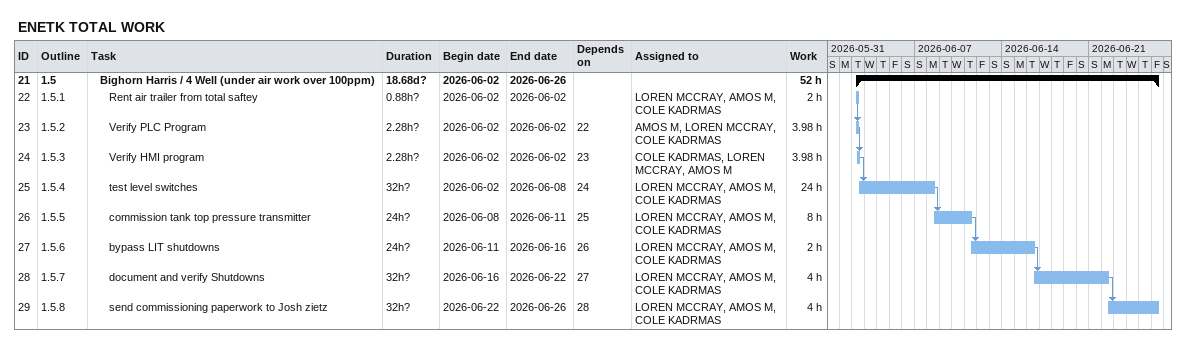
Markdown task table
ENETK TOTAL WORK

| ID | WBS | Task | Duration | Start | Finish | Predecessors | Resources | Work (h) |
|---|---|---|---|---|---|---|---|---|
| 21 | 1.5 | **Bighorn Harris / 4 Well (under air work over 100ppm)** | 18.68d? | 2026-06-02 | 2026-06-26 |  |  | 52 |
| 22 | 1.5.1 | Rent air trailer from total saftey | 0.88h? | 2026-06-02 | 2026-06-02 |  | LOREN MCCRAY, AMOS M, COLE KADRMAS | 2 |
| 23 | 1.5.2 | Verify PLC Program | 2.28h? | 2026-06-02 | 2026-06-02 | 22 | AMOS M, LOREN MCCRAY, COLE KADRMAS | 3.98 |
| 24 | 1.5.3 | Verify HMI program | 2.28h? | 2026-06-02 | 2026-06-02 | 23 | COLE KADRMAS, LOREN MCCRAY, AMOS M | 3.98 |
| 25 | 1.5.4 | test level switches | 32h? | 2026-06-02 | 2026-06-08 | 24 | LOREN MCCRAY, AMOS M, COLE KADRMAS | 24 |
| 26 | 1.5.5 | commission tank top pressure transmitter | 24h? | 2026-06-08 | 2026-06-11 | 25 | LOREN MCCRAY, AMOS M, COLE KADRMAS | 8 |
| 27 | 1.5.6 | bypass LIT shutdowns | 24h? | 2026-06-11 | 2026-06-16 | 26 | LOREN MCCRAY, AMOS M, COLE KADRMAS | 2 |
| 28 | 1.5.7 | document and verify Shutdowns | 32h? | 2026-06-16 | 2026-06-22 | 27 | LOREN MCCRAY, AMOS M, COLE KADRMAS | 4 |
| 29 | 1.5.8 | send commissioning paperwork to Josh zietz | 32h? | 2026-06-22 | 2026-06-26 | 28 | LOREN MCCRAY, AMOS M, COLE KADRMAS | 4 |
